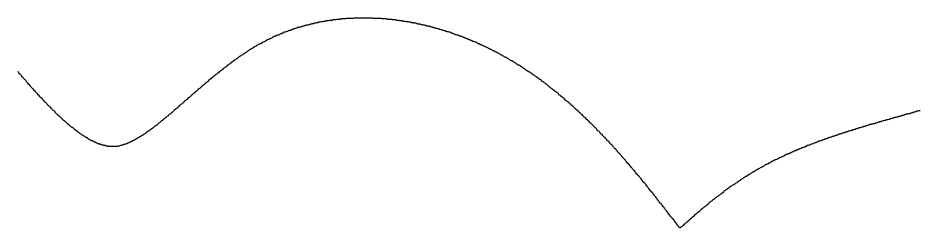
# Model space of a CAD drawing. Header units: millimetres. Extents: x 111 to 2999, y 81 to 1941.
# Drawn here: x 993.59 to 1012.56, y 1427.71 to 1432.12 of the extents above; entities that cross this region are included whole.
import ezdxf

# ---------------------------------------------------------------- set-up
doc = ezdxf.new("R2010")
doc.units = ezdxf.units.MM

msp = doc.modelspace()

# ---------------------------------------------------------------- linework, layer by layer
msp.add_polyline3d([(1012.57, 1430.173, 0), (1012.55, 1430.173, 0), (1012.53, 1430.173, 0), (1012.52, 1430.163, 0), (1012.5, 1430.163, 0), (1012.48, 1430.153, 0), (1012.47, 1430.153, 0), (1012.45, 1430.143, 0), (1012.43, 1430.143, 0), (1012.42, 1430.133, 0), (1012.4, 1430.133, 0), (1012.38, 1430.123, 0), (1012.37, 1430.123, 0), (1012.35, 1430.113, 0), (1012.33, 1430.113, 0), (1012.32, 1430.113, 0), (1012.3, 1430.103, 0), (1012.28, 1430.103, 0), (1012.27, 1430.093, 0), (1012.25, 1430.093, 0), (1012.23, 1430.083, 0), (1012.22, 1430.083, 0), (1012.2, 1430.073, 0), (1012.18, 1430.073, 0), (1012.17, 1430.063, 0), (1012.15, 1430.063, 0), (1012.13, 1430.053, 0), (1012.12, 1430.053, 0), (1012.1, 1430.043, 0), (1012.08, 1430.043, 0), (1012.07, 1430.043, 0), (1012.05, 1430.033, 0), (1012.03, 1430.033, 0), (1012.02, 1430.023, 0), (1012, 1430.023, 0), (1011.99, 1430.013, 0), (1011.97, 1430.013, 0), (1011.95, 1430.003, 0), (1011.94, 1430.003, 0), (1011.92, 1429.993, 0), (1011.9, 1429.993, 0), (1011.89, 1429.983, 0), (1011.87, 1429.983, 0), (1011.85, 1429.983, 0), (1011.84, 1429.973, 0), (1011.82, 1429.973, 0), (1011.8, 1429.963, 0), (1011.79, 1429.963, 0), (1011.77, 1429.953, 0), (1011.76, 1429.953, 0), (1011.74, 1429.943, 0), (1011.72, 1429.943, 0), (1011.71, 1429.933, 0), (1011.69, 1429.933, 0), (1011.67, 1429.923, 0), (1011.66, 1429.923, 0), (1011.64, 1429.913, 0), (1011.62, 1429.913, 0), (1011.61, 1429.903, 0), (1011.59, 1429.903, 0), (1011.58, 1429.903, 0), (1011.56, 1429.893, 0), (1011.54, 1429.893, 0), (1011.53, 1429.883, 0), (1011.51, 1429.883, 0), (1011.49, 1429.873, 0), (1011.48, 1429.873, 0), (1011.46, 1429.863, 0), (1011.45, 1429.863, 0), (1011.43, 1429.853, 0), (1011.41, 1429.853, 0), (1011.4, 1429.843, 0), (1011.38, 1429.843, 0), (1011.36, 1429.833, 0), (1011.35, 1429.833, 0), (1011.33, 1429.823, 0), (1011.32, 1429.823, 0), (1011.3, 1429.813, 0), (1011.28, 1429.813, 0), (1011.27, 1429.803, 0), (1011.25, 1429.803, 0), (1011.23, 1429.793, 0), (1011.22, 1429.793, 0), (1011.2, 1429.783, 0), (1011.19, 1429.783, 0), (1011.17, 1429.773, 0), (1011.15, 1429.773, 0), (1011.14, 1429.763, 0), (1011.12, 1429.763, 0), (1011.11, 1429.753, 0), (1011.09, 1429.753, 0), (1011.07, 1429.743, 0), (1011.06, 1429.743, 0), (1011.04, 1429.733, 0), (1011.02, 1429.733, 0), (1011.01, 1429.723, 0), (1010.99, 1429.723, 0), (1010.98, 1429.713, 0), (1010.96, 1429.713, 0), (1010.94, 1429.703, 0), (1010.93, 1429.703, 0), (1010.91, 1429.693, 0), (1010.9, 1429.693, 0), (1010.88, 1429.683, 0), (1010.86, 1429.683, 0), (1010.85, 1429.673, 0), (1010.83, 1429.663, 0), (1010.82, 1429.663, 0), (1010.8, 1429.653, 0), (1010.78, 1429.653, 0), (1010.77, 1429.643, 0), (1010.75, 1429.643, 0), (1010.74, 1429.633, 0), (1010.72, 1429.633, 0), (1010.7, 1429.623, 0), (1010.69, 1429.623, 0), (1010.67, 1429.613, 0), (1010.66, 1429.613, 0), (1010.64, 1429.603, 0), (1010.62, 1429.593, 0), (1010.61, 1429.593, 0), (1010.59, 1429.583, 0), (1010.58, 1429.583, 0), (1010.56, 1429.573, 0), (1010.55, 1429.573, 0), (1010.53, 1429.563, 0), (1010.51, 1429.553, 0), (1010.5, 1429.553, 0), (1010.48, 1429.543, 0), (1010.47, 1429.543, 0), (1010.45, 1429.533, 0), (1010.43, 1429.533, 0), (1010.42, 1429.523, 0), (1010.4, 1429.513, 0), (1010.39, 1429.513, 0), (1010.37, 1429.503, 0), (1010.36, 1429.503, 0), (1010.34, 1429.493, 0), (1010.32, 1429.483, 0), (1010.31, 1429.483, 0), (1010.29, 1429.473, 0), (1010.28, 1429.473, 0), (1010.26, 1429.463, 0), (1010.25, 1429.453, 0), (1010.23, 1429.453, 0), (1010.21, 1429.443, 0), (1010.2, 1429.443, 0), (1010.18, 1429.433, 0), (1010.17, 1429.423, 0), (1010.15, 1429.423, 0), (1010.14, 1429.413, 0), (1010.12, 1429.403, 0), (1010.1, 1429.403, 0), (1010.09, 1429.393, 0), (1010.07, 1429.393, 0), (1010.06, 1429.383, 0), (1010.04, 1429.373, 0), (1010.03, 1429.373, 0), (1010.01, 1429.363, 0), (1010, 1429.353, 0), (1009.98, 1429.353, 0), (1009.96, 1429.343, 0), (1009.95, 1429.333, 0), (1009.93, 1429.333, 0), (1009.92, 1429.323, 0), (1009.9, 1429.313, 0), (1009.89, 1429.313, 0), (1009.87, 1429.303, 0), (1009.86, 1429.293, 0), (1009.84, 1429.293, 0), (1009.83, 1429.283, 0), (1009.81, 1429.273, 0), (1009.79, 1429.273, 0), (1009.78, 1429.263, 0), (1009.76, 1429.253, 0), (1009.75, 1429.253, 0), (1009.73, 1429.243, 0), (1009.72, 1429.233, 0), (1009.7, 1429.223, 0), (1009.69, 1429.223, 0), (1009.67, 1429.213, 0), (1009.66, 1429.203, 0), (1009.64, 1429.203, 0), (1009.63, 1429.193, 0), (1009.61, 1429.183, 0), (1009.6, 1429.173, 0), (1009.58, 1429.173, 0), (1009.57, 1429.163, 0), (1009.55, 1429.153, 0), (1009.53, 1429.143, 0), (1009.52, 1429.143, 0), (1009.5, 1429.133, 0), (1009.49, 1429.123, 0), (1009.47, 1429.113, 0), (1009.46, 1429.113, 0), (1009.44, 1429.103, 0), (1009.43, 1429.093, 0), (1009.41, 1429.083, 0), (1009.4, 1429.073, 0), (1009.38, 1429.073, 0), (1009.37, 1429.063, 0), (1009.35, 1429.053, 0), (1009.34, 1429.043, 0), (1009.32, 1429.043, 0), (1009.31, 1429.033, 0), (1009.29, 1429.023, 0), (1009.28, 1429.013, 0), (1009.26, 1429.003, 0), (1009.25, 1428.993, 0), (1009.23, 1428.993, 0), (1009.22, 1428.983, 0), (1009.2, 1428.973, 0), (1009.19, 1428.963, 0), (1009.17, 1428.953, 0), (1009.16, 1428.943, 0), (1009.14, 1428.943, 0), (1009.13, 1428.933, 0), (1009.11, 1428.923, 0), (1009.1, 1428.913, 0), (1009.09, 1428.903, 0), (1009.07, 1428.893, 0), (1009.06, 1428.883, 0), (1009.04, 1428.883, 0), (1009.03, 1428.873, 0), (1009.01, 1428.863, 0), (1009, 1428.853, 0), (1008.98, 1428.843, 0), (1008.97, 1428.833, 0), (1008.95, 1428.823, 0), (1008.94, 1428.813, 0), (1008.92, 1428.803, 0), (1008.91, 1428.793, 0), (1008.89, 1428.793, 0), (1008.88, 1428.783, 0), (1008.87, 1428.773, 0), (1008.85, 1428.763, 0), (1008.84, 1428.753, 0), (1008.82, 1428.743, 0), (1008.81, 1428.733, 0), (1008.79, 1428.723, 0), (1008.78, 1428.713, 0), (1008.77, 1428.703, 0), (1008.75, 1428.693, 0), (1008.74, 1428.683, 0), (1008.72, 1428.673, 0), (1008.71, 1428.663, 0), (1008.69, 1428.653, 0), (1008.68, 1428.643, 0), (1008.67, 1428.633, 0), (1008.65, 1428.623, 0), (1008.64, 1428.613, 0), (1008.62, 1428.613, 0), (1008.61, 1428.603, 0), (1008.6, 1428.593, 0), (1008.58, 1428.583, 0), (1008.57, 1428.573, 0), (1008.55, 1428.563, 0), (1008.54, 1428.553, 0), (1008.53, 1428.543, 0), (1008.51, 1428.533, 0), (1008.5, 1428.523, 0), (1008.48, 1428.513, 0), (1008.47, 1428.503, 0), (1008.46, 1428.493, 0), (1008.44, 1428.483, 0), (1008.43, 1428.473, 0), (1008.42, 1428.453, 0), (1008.4, 1428.443, 0), (1008.39, 1428.433, 0), (1008.38, 1428.423, 0), (1008.36, 1428.413, 0), (1008.35, 1428.403, 0), (1008.33, 1428.393, 0), (1008.32, 1428.383, 0), (1008.31, 1428.373, 0), (1008.29, 1428.363, 0), (1008.28, 1428.353, 0), (1008.27, 1428.343, 0), (1008.25, 1428.333, 0), (1008.24, 1428.323, 0), (1008.23, 1428.313, 0), (1008.21, 1428.303, 0), (1008.2, 1428.293, 0), (1008.19, 1428.283, 0), (1008.17, 1428.273, 0), (1008.16, 1428.263, 0), (1008.15, 1428.253, 0), (1008.13, 1428.243, 0), (1008.12, 1428.223, 0), (1008.11, 1428.213, 0), (1008.1, 1428.203, 0), (1008.08, 1428.193, 0), (1008.07, 1428.183, 0), (1008.06, 1428.173, 0), (1008.04, 1428.163, 0), (1008.03, 1428.153, 0), (1008.02, 1428.143, 0), (1008, 1428.133, 0), (1007.99, 1428.123, 0), (1007.98, 1428.113, 0), (1007.96, 1428.103, 0), (1007.95, 1428.083, 0), (1007.94, 1428.073, 0), (1007.93, 1428.063, 0), (1007.91, 1428.053, 0), (1007.9, 1428.043, 0), (1007.89, 1428.033, 0), (1007.87, 1428.023, 0), (1007.86, 1428.013, 0), (1007.85, 1428.003, 0), (1007.84, 1427.993, 0), (1007.82, 1427.983, 0), (1007.81, 1427.963, 0), (1007.8, 1427.953, 0), (1007.79, 1427.943, 0), (1007.77, 1427.933, 0), (1007.76, 1427.923, 0), (1007.75, 1427.913, 0), (1007.73, 1427.903, 0), (1007.72, 1427.893, 0), (1007.71, 1427.883, 0), (1007.7, 1427.863, 0), (1007.68, 1427.853, 0), (1007.67, 1427.843, 0), (1007.66, 1427.833, 0), (1007.65, 1427.823, 0), (1007.63, 1427.813, 0), (1007.62, 1427.803, 0), (1007.61, 1427.793, 0), (1007.6, 1427.783, 0), (1007.58, 1427.763, 0), (1007.57, 1427.753, 0), (1007.56, 1427.743, 0), (1007.55, 1427.733, 0), (1007.53, 1427.723, 0), (1007.52, 1427.713, 0), (1007.51, 1427.713, 0), (1007.5, 1427.723, 0), (1007.49, 1427.733, 0), (1007.48, 1427.753, 0), (1007.47, 1427.763, 0), (1007.46, 1427.773, 0), (1007.45, 1427.793, 0), (1007.44, 1427.803, 0), (1007.43, 1427.813, 0), (1007.42, 1427.833, 0), (1007.41, 1427.843, 0), (1007.4, 1427.853, 0), (1007.39, 1427.873, 0), (1007.38, 1427.883, 0), (1007.37, 1427.903, 0), (1007.36, 1427.913, 0), (1007.34, 1427.923, 0), (1007.33, 1427.943, 0), (1007.32, 1427.953, 0), (1007.31, 1427.963, 0), (1007.3, 1427.983, 0), (1007.29, 1427.993, 0), (1007.28, 1428.003, 0), (1007.27, 1428.023, 0), (1007.26, 1428.033, 0), (1007.25, 1428.043, 0), (1007.24, 1428.063, 0), (1007.23, 1428.073, 0), (1007.22, 1428.083, 0), (1007.21, 1428.103, 0), (1007.2, 1428.113, 0), (1007.19, 1428.123, 0), (1007.18, 1428.143, 0), (1007.17, 1428.153, 0), (1007.16, 1428.163, 0), (1007.15, 1428.183, 0), (1007.14, 1428.193, 0), (1007.13, 1428.203, 0), (1007.12, 1428.223, 0), (1007.1, 1428.233, 0), (1007.09, 1428.243, 0), (1007.08, 1428.263, 0), (1007.07, 1428.273, 0), (1007.06, 1428.283, 0), (1007.05, 1428.303, 0), (1007.04, 1428.313, 0), (1007.03, 1428.323, 0), (1007.02, 1428.343, 0), (1007.01, 1428.353, 0), (1007, 1428.363, 0), (1006.99, 1428.383, 0), (1006.98, 1428.393, 0), (1006.97, 1428.403, 0), (1006.96, 1428.423, 0), (1006.95, 1428.433, 0), (1006.94, 1428.443, 0), (1006.93, 1428.463, 0), (1006.91, 1428.473, 0), (1006.9, 1428.483, 0), (1006.89, 1428.503, 0), (1006.88, 1428.513, 0), (1006.87, 1428.523, 0), (1006.86, 1428.543, 0), (1006.85, 1428.553, 0), (1006.84, 1428.563, 0), (1006.83, 1428.583, 0), (1006.82, 1428.593, 0), (1006.81, 1428.603, 0), (1006.8, 1428.623, 0), (1006.79, 1428.633, 0), (1006.78, 1428.643, 0), (1006.76, 1428.663, 0), (1006.75, 1428.673, 0), (1006.74, 1428.683, 0), (1006.73, 1428.703, 0), (1006.72, 1428.713, 0), (1006.71, 1428.723, 0), (1006.7, 1428.743, 0), (1006.69, 1428.753, 0), (1006.68, 1428.763, 0), (1006.67, 1428.783, 0), (1006.66, 1428.793, 0), (1006.65, 1428.803, 0), (1006.63, 1428.813, 0), (1006.62, 1428.833, 0), (1006.61, 1428.843, 0), (1006.6, 1428.853, 0), (1006.59, 1428.873, 0), (1006.58, 1428.883, 0), (1006.57, 1428.893, 0), (1006.56, 1428.913, 0), (1006.55, 1428.923, 0), (1006.54, 1428.933, 0), (1006.52, 1428.953, 0), (1006.51, 1428.963, 0), (1006.5, 1428.973, 0), (1006.49, 1428.983, 0), (1006.48, 1429.003, 0), (1006.47, 1429.013, 0), (1006.46, 1429.023, 0), (1006.45, 1429.043, 0), (1006.44, 1429.053, 0), (1006.43, 1429.063, 0), (1006.41, 1429.073, 0), (1006.4, 1429.093, 0), (1006.39, 1429.103, 0), (1006.38, 1429.113, 0), (1006.37, 1429.133, 0), (1006.36, 1429.143, 0), (1006.35, 1429.153, 0), (1006.34, 1429.163, 0), (1006.32, 1429.183, 0), (1006.31, 1429.193, 0), (1006.3, 1429.203, 0), (1006.29, 1429.223, 0), (1006.28, 1429.233, 0), (1006.27, 1429.243, 0), (1006.26, 1429.253, 0), (1006.25, 1429.273, 0), (1006.23, 1429.283, 0), (1006.22, 1429.293, 0), (1006.21, 1429.303, 0), (1006.2, 1429.323, 0), (1006.19, 1429.333, 0), (1006.18, 1429.343, 0), (1006.17, 1429.363, 0), (1006.16, 1429.373, 0), (1006.14, 1429.383, 0), (1006.13, 1429.393, 0), (1006.12, 1429.413, 0), (1006.11, 1429.423, 0), (1006.1, 1429.433, 0), (1006.09, 1429.443, 0), (1006.08, 1429.463, 0), (1006.06, 1429.473, 0), (1006.05, 1429.483, 0), (1006.04, 1429.493, 0), (1006.03, 1429.513, 0), (1006.02, 1429.523, 0), (1006.01, 1429.533, 0), (1005.99, 1429.543, 0), (1005.98, 1429.563, 0), (1005.97, 1429.573, 0), (1005.96, 1429.583, 0), (1005.95, 1429.593, 0), (1005.94, 1429.613, 0), (1005.92, 1429.623, 0), (1005.91, 1429.633, 0), (1005.9, 1429.643, 0), (1005.89, 1429.653, 0), (1005.88, 1429.673, 0), (1005.87, 1429.683, 0), (1005.85, 1429.693, 0), (1005.84, 1429.703, 0), (1005.83, 1429.723, 0), (1005.82, 1429.733, 0), (1005.81, 1429.743, 0), (1005.79, 1429.753, 0), (1005.78, 1429.763, 0), (1005.77, 1429.783, 0), (1005.76, 1429.793, 0), (1005.75, 1429.803, 0), (1005.73, 1429.813, 0), (1005.72, 1429.833, 0), (1005.71, 1429.843, 0), (1005.7, 1429.853, 0), (1005.69, 1429.863, 0), (1005.68, 1429.873, 0), (1005.66, 1429.893, 0), (1005.65, 1429.903, 0), (1005.64, 1429.913, 0), (1005.63, 1429.923, 0), (1005.61, 1429.933, 0), (1005.6, 1429.953, 0), (1005.59, 1429.963, 0), (1005.58, 1429.973, 0), (1005.57, 1429.983, 0), (1005.55, 1429.993, 0), (1005.54, 1430.003, 0), (1005.53, 1430.023, 0), (1005.52, 1430.033, 0), (1005.5, 1430.043, 0), (1005.49, 1430.053, 0), (1005.48, 1430.063, 0), (1005.47, 1430.073, 0), (1005.46, 1430.093, 0), (1005.44, 1430.103, 0), (1005.43, 1430.113, 0), (1005.42, 1430.123, 0), (1005.41, 1430.133, 0), (1005.39, 1430.143, 0), (1005.38, 1430.163, 0), (1005.37, 1430.173, 0), (1005.36, 1430.183, 0), (1005.34, 1430.193, 0), (1005.33, 1430.203, 0), (1005.32, 1430.213, 0), (1005.31, 1430.223, 0), (1005.29, 1430.243, 0), (1005.28, 1430.253, 0), (1005.27, 1430.263, 0), (1005.26, 1430.273, 0), (1005.24, 1430.283, 0), (1005.23, 1430.293, 0), (1005.22, 1430.303, 0), (1005.2, 1430.323, 0), (1005.19, 1430.333, 0), (1005.18, 1430.343, 0), (1005.17, 1430.353, 0), (1005.15, 1430.363, 0), (1005.14, 1430.373, 0), (1005.13, 1430.383, 0), (1005.11, 1430.393, 0), (1005.1, 1430.403, 0), (1005.09, 1430.423, 0), (1005.08, 1430.433, 0), (1005.06, 1430.443, 0), (1005.05, 1430.453, 0), (1005.04, 1430.463, 0), (1005.02, 1430.473, 0), (1005.01, 1430.483, 0), (1005, 1430.493, 0), (1004.98, 1430.503, 0), (1004.97, 1430.513, 0), (1004.96, 1430.533, 0), (1004.95, 1430.543, 0), (1004.93, 1430.553, 0), (1004.92, 1430.563, 0), (1004.91, 1430.573, 0), (1004.89, 1430.583, 0), (1004.88, 1430.593, 0), (1004.87, 1430.603, 0), (1004.85, 1430.613, 0), (1004.84, 1430.623, 0), (1004.83, 1430.633, 0), (1004.81, 1430.643, 0), (1004.8, 1430.653, 0), (1004.79, 1430.663, 0), (1004.77, 1430.673, 0), (1004.76, 1430.683, 0), (1004.75, 1430.693, 0), (1004.73, 1430.713, 0), (1004.72, 1430.723, 0), (1004.71, 1430.733, 0), (1004.69, 1430.743, 0), (1004.68, 1430.753, 0), (1004.66, 1430.763, 0), (1004.65, 1430.773, 0), (1004.64, 1430.783, 0), (1004.62, 1430.793, 0), (1004.61, 1430.803, 0), (1004.6, 1430.813, 0), (1004.58, 1430.823, 0), (1004.57, 1430.833, 0), (1004.55, 1430.843, 0), (1004.54, 1430.853, 0), (1004.53, 1430.863, 0), (1004.51, 1430.873, 0), (1004.5, 1430.883, 0), (1004.49, 1430.893, 0), (1004.47, 1430.903, 0), (1004.46, 1430.913, 0), (1004.44, 1430.923, 0), (1004.43, 1430.933, 0), (1004.42, 1430.943, 0), (1004.4, 1430.953, 0), (1004.39, 1430.963, 0), (1004.37, 1430.973, 0), (1004.36, 1430.983, 0), (1004.34, 1430.993, 0), (1004.33, 1430.993, 0), (1004.32, 1431.003, 0), (1004.3, 1431.013, 0), (1004.29, 1431.023, 0), (1004.27, 1431.033, 0), (1004.26, 1431.043, 0), (1004.25, 1431.053, 0), (1004.23, 1431.063, 0), (1004.22, 1431.073, 0), (1004.2, 1431.083, 0), (1004.19, 1431.093, 0), (1004.17, 1431.103, 0), (1004.16, 1431.113, 0), (1004.14, 1431.123, 0), (1004.13, 1431.133, 0), (1004.11, 1431.133, 0), (1004.1, 1431.143, 0), (1004.09, 1431.153, 0), (1004.07, 1431.163, 0), (1004.06, 1431.173, 0), (1004.04, 1431.183, 0), (1004.03, 1431.193, 0), (1004.01, 1431.203, 0), (1004, 1431.213, 0), (1003.98, 1431.223, 0), (1003.97, 1431.223, 0), (1003.95, 1431.233, 0), (1003.94, 1431.243, 0), (1003.92, 1431.253, 0), (1003.91, 1431.263, 0), (1003.89, 1431.273, 0), (1003.88, 1431.283, 0), (1003.86, 1431.293, 0), (1003.85, 1431.293, 0), (1003.83, 1431.303, 0), (1003.82, 1431.313, 0), (1003.8, 1431.323, 0), (1003.79, 1431.333, 0), (1003.77, 1431.343, 0), (1003.76, 1431.343, 0), (1003.74, 1431.353, 0), (1003.73, 1431.363, 0), (1003.71, 1431.373, 0), (1003.7, 1431.383, 0), (1003.68, 1431.393, 0), (1003.67, 1431.393, 0), (1003.65, 1431.403, 0), (1003.63, 1431.413, 0), (1003.62, 1431.423, 0), (1003.6, 1431.433, 0), (1003.59, 1431.433, 0), (1003.57, 1431.443, 0), (1003.56, 1431.453, 0), (1003.54, 1431.463, 0), (1003.53, 1431.463, 0), (1003.51, 1431.473, 0), (1003.49, 1431.483, 0), (1003.48, 1431.493, 0), (1003.46, 1431.503, 0), (1003.45, 1431.503, 0), (1003.43, 1431.513, 0), (1003.42, 1431.523, 0), (1003.4, 1431.533, 0), (1003.38, 1431.533, 0), (1003.37, 1431.543, 0), (1003.35, 1431.553, 0), (1003.34, 1431.563, 0), (1003.32, 1431.563, 0), (1003.3, 1431.573, 0), (1003.29, 1431.583, 0), (1003.27, 1431.583, 0), (1003.26, 1431.593, 0), (1003.24, 1431.603, 0), (1003.22, 1431.613, 0), (1003.21, 1431.613, 0), (1003.19, 1431.623, 0), (1003.18, 1431.633, 0), (1003.16, 1431.633, 0), (1003.14, 1431.643, 0), (1003.13, 1431.653, 0), (1003.11, 1431.653, 0), (1003.09, 1431.663, 0), (1003.08, 1431.673, 0), (1003.06, 1431.673, 0), (1003.04, 1431.683, 0), (1003.03, 1431.693, 0), (1003.01, 1431.693, 0), (1003, 1431.703, 0), (1002.98, 1431.713, 0), (1002.96, 1431.713, 0), (1002.95, 1431.723, 0), (1002.93, 1431.733, 0), (1002.91, 1431.733, 0), (1002.9, 1431.743, 0), (1002.88, 1431.743, 0), (1002.86, 1431.753, 0), (1002.85, 1431.763, 0), (1002.83, 1431.763, 0), (1002.81, 1431.773, 0), (1002.79, 1431.773, 0), (1002.78, 1431.783, 0), (1002.76, 1431.793, 0), (1002.74, 1431.793, 0), (1002.73, 1431.803, 0), (1002.71, 1431.803, 0), (1002.69, 1431.813, 0), (1002.68, 1431.823, 0), (1002.66, 1431.823, 0), (1002.64, 1431.833, 0), (1002.62, 1431.833, 0), (1002.61, 1431.843, 0), (1002.59, 1431.843, 0), (1002.57, 1431.853, 0), (1002.56, 1431.853, 0), (1002.54, 1431.863, 0), (1002.52, 1431.863, 0), (1002.5, 1431.873, 0), (1002.49, 1431.873, 0), (1002.47, 1431.883, 0), (1002.45, 1431.883, 0), (1002.44, 1431.893, 0), (1002.42, 1431.893, 0), (1002.4, 1431.903, 0), (1002.38, 1431.903, 0), (1002.37, 1431.913, 0), (1002.35, 1431.913, 0), (1002.33, 1431.923, 0), (1002.31, 1431.923, 0), (1002.3, 1431.933, 0), (1002.28, 1431.933, 0), (1002.26, 1431.943, 0), (1002.24, 1431.943, 0), (1002.23, 1431.953, 0), (1002.21, 1431.953, 0), (1002.19, 1431.953, 0), (1002.17, 1431.963, 0), (1002.16, 1431.963, 0), (1002.14, 1431.973, 0), (1002.12, 1431.973, 0), (1002.1, 1431.983, 0), (1002.08, 1431.983, 0), (1002.07, 1431.983, 0), (1002.05, 1431.993, 0), (1002.03, 1431.993, 0), (1002.01, 1431.993, 0), (1002, 1432.003, 0), (1001.98, 1432.003, 0), (1001.96, 1432.013, 0), (1001.94, 1432.013, 0), (1001.92, 1432.013, 0), (1001.91, 1432.023, 0), (1001.89, 1432.023, 0), (1001.87, 1432.023, 0), (1001.85, 1432.033, 0), (1001.84, 1432.033, 0), (1001.82, 1432.033, 0), (1001.8, 1432.043, 0), (1001.78, 1432.043, 0), (1001.76, 1432.043, 0), (1001.75, 1432.053, 0), (1001.73, 1432.053, 0), (1001.71, 1432.053, 0), (1001.69, 1432.053, 0), (1001.67, 1432.063, 0), (1001.65, 1432.063, 0), (1001.64, 1432.063, 0), (1001.62, 1432.063, 0), (1001.6, 1432.073, 0), (1001.58, 1432.073, 0), (1001.56, 1432.073, 0), (1001.55, 1432.073, 0), (1001.53, 1432.083, 0), (1001.51, 1432.083, 0), (1001.49, 1432.083, 0), (1001.47, 1432.083, 0), (1001.46, 1432.093, 0), (1001.44, 1432.093, 0), (1001.42, 1432.093, 0), (1001.4, 1432.093, 0), (1001.38, 1432.093, 0), (1001.36, 1432.093, 0), (1001.35, 1432.103, 0), (1001.33, 1432.103, 0), (1001.31, 1432.103, 0), (1001.29, 1432.103, 0), (1001.27, 1432.103, 0), (1001.25, 1432.103, 0), (1001.24, 1432.113, 0), (1001.22, 1432.113, 0), (1001.2, 1432.113, 0), (1001.18, 1432.113, 0), (1001.16, 1432.113, 0), (1001.14, 1432.113, 0), (1001.13, 1432.113, 0), (1001.11, 1432.113, 0), (1001.09, 1432.113, 0), (1001.07, 1432.113, 0), (1001.05, 1432.123, 0), (1001.03, 1432.123, 0), (1001.01, 1432.123, 0), (1001, 1432.123, 0), (1000.98, 1432.123, 0), (1000.96, 1432.123, 0), (1000.94, 1432.123, 0), (1000.92, 1432.123, 0), (1000.9, 1432.123, 0), (1000.89, 1432.123, 0), (1000.87, 1432.123, 0), (1000.85, 1432.123, 0), (1000.83, 1432.123, 0), (1000.81, 1432.123, 0), (1000.79, 1432.123, 0), (1000.77, 1432.123, 0), (1000.76, 1432.123, 0), (1000.74, 1432.123, 0), (1000.72, 1432.123, 0), (1000.7, 1432.123, 0), (1000.68, 1432.123, 0), (1000.66, 1432.123, 0), (1000.64, 1432.113, 0), (1000.63, 1432.113, 0), (1000.61, 1432.113, 0), (1000.59, 1432.113, 0), (1000.57, 1432.113, 0), (1000.55, 1432.113, 0), (1000.53, 1432.113, 0), (1000.52, 1432.113, 0), (1000.5, 1432.113, 0), (1000.48, 1432.103, 0), (1000.46, 1432.103, 0), (1000.44, 1432.103, 0), (1000.42, 1432.103, 0), (1000.4, 1432.103, 0), (1000.39, 1432.103, 0), (1000.37, 1432.093, 0), (1000.35, 1432.093, 0), (1000.33, 1432.093, 0), (1000.31, 1432.093, 0), (1000.29, 1432.093, 0), (1000.27, 1432.083, 0), (1000.26, 1432.083, 0), (1000.24, 1432.083, 0), (1000.22, 1432.083, 0), (1000.2, 1432.073, 0), (1000.18, 1432.073, 0), (1000.16, 1432.073, 0), (1000.14, 1432.073, 0), (1000.13, 1432.063, 0), (1000.11, 1432.063, 0), (1000.09, 1432.063, 0), (1000.07, 1432.063, 0), (1000.05, 1432.053, 0), (1000.03, 1432.053, 0), (1000.01, 1432.053, 0), (1000, 1432.043, 0), (999.98, 1432.043, 0), (999.96, 1432.043, 0), (999.94, 1432.033, 0), (999.92, 1432.033, 0), (999.9, 1432.023, 0), (999.89, 1432.023, 0), (999.87, 1432.023, 0), (999.85, 1432.013, 0), (999.83, 1432.013, 0), (999.81, 1432.003, 0), (999.79, 1432.003, 0), (999.78, 1432.003, 0), (999.76, 1431.993, 0), (999.74, 1431.993, 0), (999.72, 1431.983, 0), (999.7, 1431.983, 0), (999.68, 1431.973, 0), (999.66, 1431.973, 0), (999.65, 1431.963, 0), (999.63, 1431.963, 0), (999.61, 1431.953, 0), (999.59, 1431.953, 0), (999.57, 1431.943, 0), (999.56, 1431.943, 0), (999.54, 1431.933, 0), (999.52, 1431.933, 0), (999.5, 1431.923, 0), (999.48, 1431.923, 0), (999.46, 1431.913, 0), (999.45, 1431.913, 0), (999.43, 1431.903, 0), (999.41, 1431.893, 0), (999.39, 1431.893, 0), (999.37, 1431.883, 0), (999.35, 1431.883, 0), (999.34, 1431.873, 0), (999.32, 1431.863, 0), (999.3, 1431.863, 0), (999.28, 1431.853, 0), (999.26, 1431.843, 0), (999.25, 1431.843, 0), (999.23, 1431.833, 0), (999.21, 1431.823, 0), (999.19, 1431.823, 0), (999.17, 1431.813, 0), (999.16, 1431.803, 0), (999.14, 1431.793, 0), (999.12, 1431.793, 0), (999.1, 1431.783, 0), (999.09, 1431.773, 0), (999.07, 1431.763, 0), (999.05, 1431.763, 0), (999.03, 1431.753, 0), (999.01, 1431.743, 0), (999, 1431.733, 0), (998.98, 1431.733, 0), (998.96, 1431.723, 0), (998.94, 1431.713, 0), (998.93, 1431.703, 0), (998.91, 1431.693, 0), (998.89, 1431.683, 0), (998.87, 1431.673, 0), (998.86, 1431.673, 0), (998.84, 1431.663, 0), (998.82, 1431.653, 0), (998.8, 1431.643, 0), (998.79, 1431.633, 0), (998.77, 1431.623, 0), (998.75, 1431.613, 0), (998.73, 1431.603, 0), (998.72, 1431.593, 0), (998.7, 1431.583, 0), (998.68, 1431.583, 0), (998.66, 1431.573, 0), (998.65, 1431.563, 0), (998.63, 1431.553, 0), (998.61, 1431.543, 0), (998.6, 1431.533, 0), (998.58, 1431.523, 0), (998.56, 1431.513, 0), (998.55, 1431.503, 0), (998.53, 1431.493, 0), (998.51, 1431.483, 0), (998.5, 1431.473, 0), (998.48, 1431.463, 0), (998.46, 1431.453, 0), (998.45, 1431.443, 0), (998.43, 1431.433, 0), (998.41, 1431.413, 0), (998.4, 1431.403, 0), (998.38, 1431.393, 0), (998.36, 1431.383, 0), (998.35, 1431.373, 0), (998.33, 1431.363, 0), (998.32, 1431.353, 0), (998.3, 1431.343, 0), (998.28, 1431.333, 0), (998.27, 1431.323, 0), (998.25, 1431.313, 0), (998.24, 1431.303, 0), (998.22, 1431.293, 0), (998.2, 1431.273, 0), (998.19, 1431.263, 0), (998.17, 1431.253, 0), (998.16, 1431.243, 0), (998.14, 1431.233, 0), (998.13, 1431.223, 0), (998.11, 1431.213, 0), (998.09, 1431.203, 0), (998.08, 1431.183, 0), (998.06, 1431.173, 0), (998.05, 1431.163, 0), (998.03, 1431.153, 0), (998.02, 1431.143, 0), (998, 1431.133, 0), (997.99, 1431.113, 0), (997.97, 1431.103, 0), (997.96, 1431.093, 0), (997.94, 1431.083, 0), (997.93, 1431.073, 0), (997.91, 1431.063, 0), (997.9, 1431.043, 0), (997.88, 1431.033, 0), (997.87, 1431.023, 0), (997.85, 1431.013, 0), (997.84, 1431.003, 0), (997.82, 1430.993, 0), (997.81, 1430.973, 0), (997.79, 1430.963, 0), (997.78, 1430.953, 0), (997.76, 1430.943, 0), (997.75, 1430.933, 0), (997.73, 1430.913, 0), (997.72, 1430.903, 0), (997.7, 1430.893, 0), (997.69, 1430.883, 0), (997.67, 1430.873, 0), (997.66, 1430.853, 0), (997.65, 1430.843, 0), (997.63, 1430.833, 0), (997.62, 1430.823, 0), (997.6, 1430.813, 0), (997.59, 1430.793, 0), (997.57, 1430.783, 0), (997.56, 1430.773, 0), (997.55, 1430.763, 0), (997.53, 1430.753, 0), (997.52, 1430.733, 0), (997.5, 1430.723, 0), (997.49, 1430.713, 0), (997.47, 1430.703, 0), (997.46, 1430.693, 0), (997.45, 1430.673, 0), (997.43, 1430.663, 0), (997.42, 1430.653, 0), (997.41, 1430.643, 0), (997.39, 1430.633, 0), (997.38, 1430.613, 0), (997.36, 1430.603, 0), (997.35, 1430.593, 0), (997.34, 1430.583, 0), (997.32, 1430.573, 0), (997.31, 1430.553, 0), (997.29, 1430.543, 0), (997.28, 1430.533, 0), (997.27, 1430.523, 0), (997.25, 1430.513, 0), (997.24, 1430.493, 0), (997.23, 1430.483, 0), (997.21, 1430.473, 0), (997.2, 1430.463, 0), (997.19, 1430.453, 0), (997.17, 1430.443, 0), (997.16, 1430.423, 0), (997.15, 1430.413, 0), (997.13, 1430.403, 0), (997.12, 1430.393, 0), (997.11, 1430.383, 0), (997.09, 1430.373, 0), (997.08, 1430.353, 0), (997.07, 1430.343, 0), (997.05, 1430.333, 0), (997.04, 1430.323, 0), (997.03, 1430.313, 0), (997.02, 1430.303, 0), (997, 1430.293, 0), (996.99, 1430.283, 0), (996.98, 1430.263, 0), (996.96, 1430.253, 0), (996.95, 1430.243, 0), (996.94, 1430.233, 0), (996.93, 1430.223, 0), (996.91, 1430.213, 0), (996.9, 1430.203, 0), (996.89, 1430.193, 0), (996.87, 1430.183, 0), (996.86, 1430.163, 0), (996.85, 1430.153, 0), (996.84, 1430.143, 0), (996.82, 1430.133, 0), (996.81, 1430.123, 0), (996.8, 1430.113, 0), (996.79, 1430.103, 0), (996.77, 1430.093, 0), (996.76, 1430.083, 0), (996.75, 1430.073, 0), (996.74, 1430.063, 0), (996.72, 1430.053, 0), (996.71, 1430.043, 0), (996.7, 1430.033, 0), (996.69, 1430.023, 0), (996.68, 1430.013, 0), (996.66, 1430.003, 0), (996.65, 1429.993, 0), (996.64, 1429.983, 0), (996.63, 1429.973, 0), (996.61, 1429.963, 0), (996.6, 1429.953, 0), (996.59, 1429.943, 0), (996.58, 1429.933, 0), (996.57, 1429.923, 0), (996.55, 1429.913, 0), (996.54, 1429.903, 0), (996.53, 1429.893, 0), (996.52, 1429.883, 0), (996.51, 1429.873, 0), (996.5, 1429.863, 0), (996.48, 1429.853, 0), (996.47, 1429.853, 0), (996.46, 1429.843, 0), (996.45, 1429.833, 0), (996.44, 1429.823, 0), (996.43, 1429.813, 0), (996.42, 1429.803, 0), (996.4, 1429.793, 0), (996.39, 1429.783, 0), (996.38, 1429.783, 0), (996.37, 1429.773, 0), (996.36, 1429.763, 0), (996.35, 1429.753, 0), (996.34, 1429.743, 0), (996.33, 1429.743, 0), (996.31, 1429.733, 0), (996.3, 1429.723, 0), (996.29, 1429.713, 0), (996.28, 1429.713, 0), (996.27, 1429.703, 0), (996.26, 1429.693, 0), (996.25, 1429.683, 0), (996.24, 1429.683, 0), (996.23, 1429.673, 0), (996.22, 1429.663, 0), (996.21, 1429.653, 0), (996.2, 1429.653, 0), (996.18, 1429.643, 0), (996.17, 1429.633, 0), (996.16, 1429.633, 0), (996.15, 1429.623, 0), (996.14, 1429.623, 0), (996.13, 1429.613, 0), (996.12, 1429.603, 0), (996.11, 1429.603, 0), (996.1, 1429.593, 0), (996.09, 1429.583, 0), (996.08, 1429.583, 0), (996.07, 1429.573, 0), (996.06, 1429.573, 0), (996.05, 1429.563, 0), (996.04, 1429.563, 0), (996.03, 1429.553, 0), (996.02, 1429.553, 0), (996.01, 1429.543, 0), (996, 1429.543, 0), (995.99, 1429.533, 0), (995.98, 1429.533, 0), (995.98, 1429.523, 0), (995.97, 1429.523, 0), (995.96, 1429.513, 0), (995.95, 1429.513, 0), (995.94, 1429.513, 0), (995.93, 1429.503, 0), (995.92, 1429.503, 0), (995.91, 1429.493, 0), (995.9, 1429.493, 0), (995.89, 1429.493, 0), (995.89, 1429.483, 0), (995.88, 1429.483, 0), (995.87, 1429.483, 0), (995.86, 1429.473, 0), (995.85, 1429.473, 0), (995.84, 1429.473, 0), (995.83, 1429.463, 0), (995.83, 1429.463, 0), (995.82, 1429.463, 0), (995.81, 1429.463, 0), (995.8, 1429.453, 0), (995.79, 1429.453, 0), (995.79, 1429.453, 0), (995.78, 1429.453, 0), (995.77, 1429.443, 0), (995.76, 1429.443, 0), (995.76, 1429.443, 0), (995.75, 1429.443, 0), (995.74, 1429.443, 0), (995.73, 1429.433, 0), (995.73, 1429.433, 0), (995.72, 1429.433, 0), (995.71, 1429.433, 0), (995.7, 1429.433, 0), (995.7, 1429.433, 0), (995.69, 1429.433, 0), (995.68, 1429.423, 0), (995.68, 1429.423, 0), (995.67, 1429.423, 0), (995.66, 1429.423, 0), (995.66, 1429.423, 0), (995.65, 1429.423, 0), (995.64, 1429.423, 0), (995.64, 1429.423, 0), (995.63, 1429.423, 0), (995.62, 1429.423, 0), (995.62, 1429.423, 0), (995.61, 1429.423, 0), (995.6, 1429.423, 0), (995.6, 1429.423, 0), (995.59, 1429.423, 0), (995.58, 1429.423, 0), (995.57, 1429.423, 0), (995.57, 1429.423, 0), (995.56, 1429.423, 0), (995.55, 1429.423, 0), (995.55, 1429.423, 0), (995.54, 1429.423, 0), (995.53, 1429.423, 0), (995.53, 1429.423, 0), (995.52, 1429.423, 0), (995.51, 1429.423, 0), (995.51, 1429.423, 0), (995.5, 1429.423, 0), (995.49, 1429.423, 0), (995.48, 1429.433, 0), (995.48, 1429.433, 0), (995.47, 1429.433, 0), (995.46, 1429.433, 0), (995.45, 1429.433, 0), (995.45, 1429.433, 0), (995.44, 1429.433, 0), (995.43, 1429.443, 0), (995.42, 1429.443, 0), (995.42, 1429.443, 0), (995.41, 1429.443, 0), (995.4, 1429.443, 0), (995.39, 1429.443, 0), (995.39, 1429.453, 0), (995.38, 1429.453, 0), (995.37, 1429.453, 0), (995.36, 1429.453, 0), (995.35, 1429.463, 0), (995.35, 1429.463, 0), (995.34, 1429.463, 0), (995.33, 1429.463, 0), (995.32, 1429.473, 0), (995.31, 1429.473, 0), (995.31, 1429.473, 0), (995.3, 1429.473, 0), (995.29, 1429.483, 0), (995.28, 1429.483, 0), (995.27, 1429.483, 0), (995.26, 1429.493, 0), (995.25, 1429.493, 0), (995.25, 1429.493, 0), (995.24, 1429.503, 0), (995.23, 1429.503, 0), (995.22, 1429.513, 0), (995.21, 1429.513, 0), (995.2, 1429.513, 0), (995.19, 1429.523, 0), (995.18, 1429.523, 0), (995.18, 1429.533, 0), (995.17, 1429.533, 0), (995.16, 1429.543, 0), (995.15, 1429.543, 0), (995.14, 1429.543, 0), (995.13, 1429.553, 0), (995.12, 1429.553, 0), (995.11, 1429.563, 0), (995.1, 1429.563, 0), (995.09, 1429.573, 0), (995.08, 1429.573, 0), (995.07, 1429.583, 0), (995.07, 1429.593, 0), (995.06, 1429.593, 0), (995.05, 1429.603, 0), (995.04, 1429.603, 0), (995.03, 1429.613, 0), (995.02, 1429.613, 0), (995.01, 1429.623, 0), (995, 1429.633, 0), (994.99, 1429.633, 0), (994.98, 1429.643, 0), (994.97, 1429.643, 0), (994.96, 1429.653, 0), (994.95, 1429.663, 0), (994.94, 1429.663, 0), (994.93, 1429.673, 0), (994.92, 1429.683, 0), (994.91, 1429.683, 0), (994.9, 1429.693, 0), (994.89, 1429.703, 0), (994.88, 1429.713, 0), (994.87, 1429.713, 0), (994.86, 1429.723, 0), (994.85, 1429.733, 0), (994.84, 1429.743, 0), (994.83, 1429.743, 0), (994.82, 1429.753, 0), (994.81, 1429.763, 0), (994.8, 1429.773, 0), (994.79, 1429.773, 0), (994.78, 1429.783, 0), (994.77, 1429.793, 0), (994.76, 1429.803, 0), (994.75, 1429.813, 0), (994.74, 1429.823, 0), (994.73, 1429.823, 0), (994.72, 1429.833, 0), (994.7, 1429.843, 0), (994.69, 1429.853, 0), (994.68, 1429.863, 0), (994.67, 1429.873, 0), (994.66, 1429.883, 0), (994.65, 1429.893, 0), (994.64, 1429.893, 0), (994.63, 1429.903, 0), (994.62, 1429.913, 0), (994.61, 1429.923, 0), (994.6, 1429.933, 0), (994.59, 1429.943, 0), (994.58, 1429.953, 0), (994.57, 1429.963, 0), (994.55, 1429.973, 0), (994.54, 1429.983, 0), (994.53, 1429.993, 0), (994.52, 1430.003, 0), (994.51, 1430.013, 0), (994.5, 1430.023, 0), (994.49, 1430.033, 0), (994.48, 1430.043, 0), (994.47, 1430.053, 0), (994.46, 1430.063, 0), (994.45, 1430.073, 0), (994.43, 1430.083, 0), (994.42, 1430.093, 0), (994.41, 1430.103, 0), (994.4, 1430.113, 0), (994.39, 1430.123, 0), (994.38, 1430.133, 0), (994.37, 1430.153, 0), (994.36, 1430.163, 0), (994.35, 1430.173, 0), (994.33, 1430.183, 0), (994.32, 1430.193, 0), (994.31, 1430.203, 0), (994.3, 1430.213, 0), (994.29, 1430.223, 0), (994.28, 1430.243, 0), (994.27, 1430.253, 0), (994.26, 1430.263, 0), (994.24, 1430.273, 0), (994.23, 1430.283, 0), (994.22, 1430.293, 0), (994.21, 1430.303, 0), (994.2, 1430.323, 0), (994.19, 1430.333, 0), (994.18, 1430.343, 0), (994.16, 1430.353, 0), (994.15, 1430.363, 0), (994.14, 1430.383, 0), (994.13, 1430.393, 0), (994.12, 1430.403, 0), (994.11, 1430.413, 0), (994.1, 1430.433, 0), (994.08, 1430.443, 0), (994.07, 1430.453, 0), (994.06, 1430.463, 0), (994.05, 1430.473, 0), (994.04, 1430.493, 0), (994.03, 1430.503, 0), (994.01, 1430.513, 0), (994, 1430.533, 0), (993.99, 1430.543, 0), (993.98, 1430.553, 0), (993.97, 1430.563, 0), (993.96, 1430.583, 0), (993.94, 1430.593, 0), (993.93, 1430.603, 0), (993.92, 1430.623, 0), (993.91, 1430.633, 0), (993.9, 1430.643, 0), (993.89, 1430.653, 0), (993.87, 1430.673, 0), (993.86, 1430.683, 0), (993.85, 1430.693, 0), (993.84, 1430.713, 0), (993.83, 1430.723, 0), (993.81, 1430.733, 0), (993.8, 1430.753, 0), (993.79, 1430.763, 0), (993.78, 1430.773, 0), (993.77, 1430.793, 0), (993.76, 1430.803, 0), (993.74, 1430.823, 0), (993.73, 1430.833, 0), (993.72, 1430.843, 0), (993.71, 1430.863, 0), (993.7, 1430.873, 0), (993.68, 1430.883, 0), (993.67, 1430.903, 0), (993.66, 1430.913, 0), (993.65, 1430.933, 0), (993.64, 1430.943, 0), (993.62, 1430.953, 0), (993.61, 1430.973, 0), (993.6, 1430.983, 0), (993.59, 1431.003, 0)])

doc.saveas('drawing.dxf')
